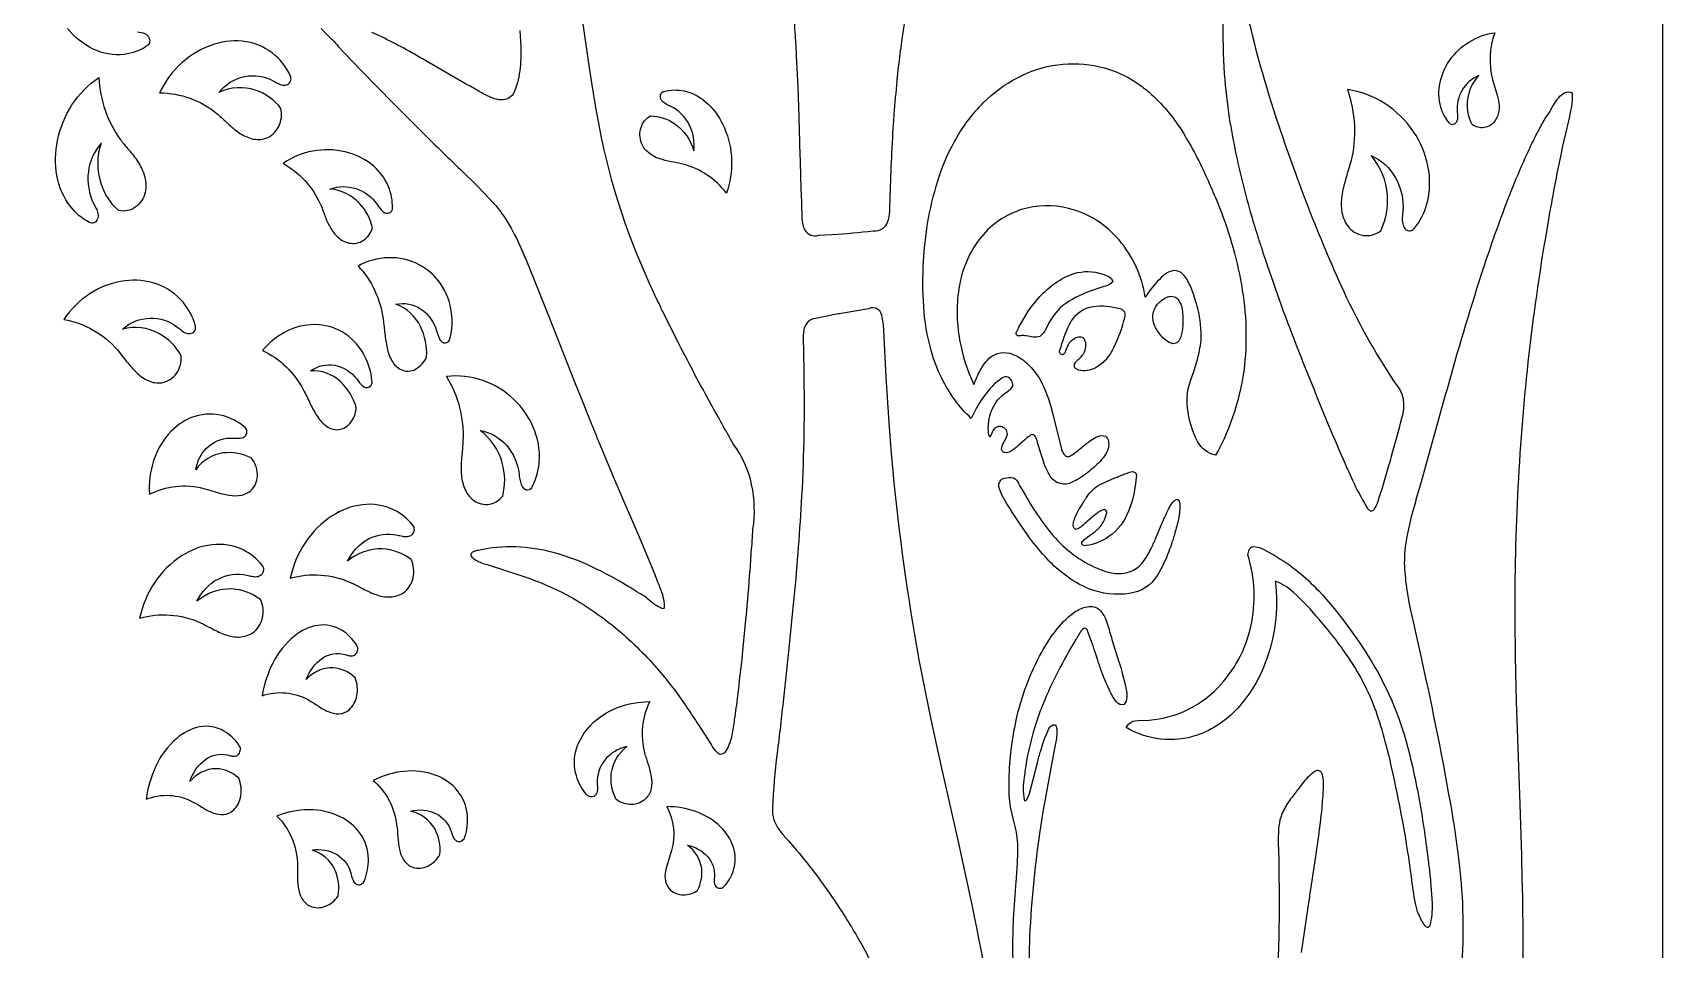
# Model space of a CAD drawing. Header units: inches. Extents: x 35.5 to 88, y 0 to 97.1.
# Drawn here: x 69.53 to 87.96, y 75.31 to 85.67 of the extents above; entities that cross this region are included whole.
import ezdxf

# ---------------------------------------------------------------- set-up
doc = ezdxf.new("R2010")
doc.units = ezdxf.units.IN
doc.header["$MEASUREMENT"] = 0
doc.layers.add('IMAGE_2', color=7, linetype='Continuous')

msp = doc.modelspace()

# ---------------------------------------------------------------- linework, layer by layer
for points in [[(78.129, 85.946, -0.012734), (78.156, 85.638, -0.008697), (78.17, 85.406), (78.186, 85.058), (78.199, 84.711), (78.207, 84.434), (78.207, 84.408), (78.212, 84.207), (78.221, 83.905), (78.227, 83.754, 0.01426), (78.234, 83.604, 0.144521), (78.266, 83.44, 0.342957), (78.422, 83.381), (78.577, 83.388, 0.011432), (79.039, 83.431, 0.194605), (79.153, 83.46, 0.136475), (79.202, 83.529, 0.072115), (79.226, 83.652), (79.229, 83.715), (79.231, 83.778, -0.010945), (79.27, 84.641, -0.015297), (79.277, 84.749, -0.00281), (79.31, 85.125, -0.024191), (79.315, 85.172, -0.023491), (79.319, 85.214, -0.00757), (79.354, 85.501, -0.044261), (79.887, 87.837, -0.06246)], [(82.994, 85.837, 0.021295), (83.009, 85.205, 0.016584), (83.066, 84.705, 0.021959), (83.217, 83.966, 0.00943), (83.316, 83.602, 0.010039), (83.343, 83.511, 0.015645), (83.385, 83.376, 0.012878), (83.406, 83.308, 0.014096), (83.428, 83.241, 0.014368), (83.798, 82.202, 0.006273), (84.211, 81.179, 0.001337), (84.399, 80.741, 0.020764), (84.412, 80.714), (84.458, 80.613, 0.024609), (84.614, 80.316, 0.087837), (84.642, 80.278, 0.56003), (84.709, 80.288, 0.069562), (84.748, 80.373), (84.762, 80.417), (84.777, 80.461, 0.011759), (85.016, 81.311, 0.283855), (84.934, 81.723, -0.039715), (84.33, 82.812, -0.013732), (83.938, 83.753, -0.008094), (83.893, 83.872, -0.012817), (83.854, 83.977, -0.015073), (83.82, 84.068), (83.706, 84.39, -0.022712), (83.678, 84.471), (83.597, 84.713, -0.02739), (83.234, 86.049, -0.011696)], [(70.719, 85.68, -0.089957), (70.802, 85.662, -0.081775), (70.833, 85.639, 0.288304), (70.834, 85.638, 0.288304), (70.835, 85.637, 0.288304), (70.836, 85.636, -0.108195), (70.846, 85.623, -0.191512), (70.857, 85.563, -0.217302), (70.823, 85.52, -0.114334), (70.572, 85.426, -0.143246), (70.219, 85.487, -0.107311), (69.928, 85.719, -0.189475)], [(72.796, 85.718), (72.845, 85.667, 0.00873), (72.923, 85.593, -0.054682), (72.994, 85.513), (73.242, 85.253), (73.619, 84.868), (74, 84.486, 0.005611), (74.371, 84.125), (74.556, 83.943), (74.647, 83.851), (74.736, 83.756, -0.044498), (74.877, 83.573, -0.040281), (75.041, 83.269, -0.011049), (75.11, 83.11), (75.176, 82.951), (75.372, 82.461), (75.663, 81.724), (75.737, 81.54), (75.847, 81.264), (75.903, 81.127, 0.027131), (75.931, 81.058, 0.048022), (75.938, 81.041), (75.959, 80.99), (76.107, 80.634), (76.221, 80.369), (76.392, 79.971), (76.477, 79.772), (76.519, 79.672), (76.56, 79.572, 0.006022), (76.638, 79.37, -0.050748), (76.667, 79.265, -0.084341), (76.672, 79.156, -0.089639), (76.593, 79.191, -0.046175), (76.54, 79.228, -0.041901), (76.502, 79.258, 0.032603), (76.445, 79.302, 0.030932), (76.383, 79.339, 0.019764), (76.27, 79.41, 0.027852), (75.859, 79.632, 0.043166), (75.422, 79.794, 0.055042), (75, 79.856, 0.062532), (74.575, 79.818, 0.073831), (74.528, 79.805, 0.160111), (74.493, 79.781, 0.296151), (74.495, 79.751, 0.088164), (74.53, 79.718, 0.086211), (74.662, 79.661), (74.906, 79.583), (74.997, 79.553), (75.156, 79.498, -0.021096), (75.215, 79.476, -0.037985), (75.616, 79.292, -0.047427), (76.153, 78.918, -0.04077), (76.617, 78.458, -0.029033), (76.923, 78.056, -0.009855), (77.063, 77.846), (77.2, 77.634, 0.055019), (77.252, 77.556, 0.036096), (77.282, 77.528, 0.321043), (77.349, 77.523, 0.117583), (77.384, 77.561, 0.07462), (77.444, 77.728, 0.026132), (77.472, 77.904, 0.009205), (77.508, 78.172, 0.002608), (77.563, 78.642), (77.597, 78.996, 0.002557), (77.642, 79.527, 0.008498), (77.661, 79.793, 0.007733), (77.671, 79.926, 0.008801), (77.68, 80.058, 0.088653), (77.665, 80.562, 0.10798), (77.457, 81.021, -0.000933), (77.207, 81.467, -0.008184), (76.847, 82.145), (76.675, 82.489, -0.016484), (76.633, 82.575, -0.006778), (76.511, 82.836, -0.065397), (75.921, 84.729, -0.008247), (75.869, 85.034), (75.827, 85.302), (75.76, 85.772)], [(75.043, 85.696), (75.054, 85.514, -0.042409), (75.043, 85.241, -0.070898), (74.97, 84.977, -0.239819), (74.835, 84.912, -0.090891), (74.73, 84.934, -0.013815), (74.693, 84.949, -0.016926), (74.568, 85.016, 0.030495), (74.445, 85.085), (74.429, 85.093), (73.945, 85.375, 0.017131), (73.451, 85.639), (73.369, 85.675, 0.029068)], [(85.692, 75.011, 0.016572), (85.711, 75.595, 0.016936), (85.71, 75.675, 0.024046), (85.669, 76.272), (85.651, 76.42, 0.005208), (85.619, 76.643, 0.010971), (85.602, 76.754, 0.014806), (85.584, 76.864, 0.012107), (85.242, 78.586), (85.121, 79.126, -0.015901), (85.072, 79.398, -0.024068), (85.048, 79.674, -0.042571), (85.074, 79.956, -0.027453), (85.173, 80.368, -0.009862), (85.203, 80.469), (85.247, 80.622), (85.289, 80.775), (85.451, 81.359, -0.002218), (85.574, 81.797, -0.011241), (85.971, 83.102), (86.006, 83.206, -0.014556), (86.291, 83.974, -0.011282), (86.455, 84.349, -0.015187), (86.5, 84.441, -0.016243), (86.569, 84.578, -0.008391), (86.643, 84.713, 0.049311), (86.701, 84.801, -0.032411), (86.79, 84.936, -0.103324), (86.855, 84.991, -0.237023), (86.941, 84.993, -0.071039), (86.93, 84.819, -0.014768), (86.874, 84.563), (86.844, 84.436), (86.829, 84.372), (86.818, 84.308, 0.009501), (86.707, 83.744), (86.688, 83.638), (86.671, 83.539, 0.014391), (86.453, 82.041, 0.02899), (86.294, 79.028), (86.298, 78.622), (86.306, 78.267), (86.31, 78.112), (86.349, 76.948), (86.368, 76.366), (86.375, 76.075, -0.006816), (86.381, 75.784, -0.005418), (86.383, 75.605), (86.384, 75.522), (86.386, 75.198, -0.005471)], [(80.494, 73.688, 0.024548), (80.186, 75.675), (80.169, 75.757), (80.136, 75.914), (80.006, 76.505), (79.806, 77.39), (79.757, 77.611), (79.686, 77.944), (79.618, 78.277), (79.56, 78.58, -0.021383), (79.264, 80.715), (79.246, 80.913), (79.22, 81.259), (79.187, 81.779), (79.158, 82.299, 0.06464), (79.136, 82.478, 0.241945), (79.07, 82.556, 0.173646), (78.968, 82.545), (78.678, 82.497, 0.009099), (78.533, 82.471), (78.39, 82.441, 0.213605), (78.287, 82.387, 0.107398), (78.255, 82.31, 0.051453), (78.248, 82.186, -0.009857), (78.251, 82.063, -0.004405), (78.254, 81.858, -0.018048), (78.23, 80.43, -0.010038), (78.143, 79.283), (78.086, 78.711, -0.005402), (78.055, 78.425, -0.005074), (78.04, 78.283, -0.005857), (78.024, 78.14, -0.004915), (77.953, 77.523, 0.020475), (77.902, 76.904, 0.116681), (77.916, 76.773, 0.09556), (78.017, 76.606), (78.082, 76.532), (78.146, 76.459, -0.024717), (78.561, 75.917, -0.01491), (78.656, 75.776, -0.019396), (78.921, 75.338, -0.04677), (79.223, 74.642, -0.036376)], [(80.624, 75.104, -0.012427), (80.619, 75.377), (80.621, 75.514), (80.625, 75.65, -0.006701), (80.657, 76.075, 0.002923), (80.671, 76.288), (80.675, 76.394), (80.675, 76.501, 0.052549), (80.629, 76.757), (80.599, 76.884, -0.021726), (80.58, 77.014, -0.025556), (80.576, 77.236, -0.049029), (80.656, 77.896, -0.072077), (80.945, 78.666, -0.039012), (81.099, 78.904, -0.065532), (81.299, 79.107, -0.088157), (81.438, 79.176, -0.230739), (81.592, 79.152, -0.12507), (81.686, 78.991, -0.004706), (81.739, 78.811), (81.818, 78.558, -0.01315), (81.856, 78.431), (81.889, 78.302), (81.9, 78.245, -0.062957), (81.907, 78.158, -0.17396), (81.876, 78.076, -0.33842), (81.791, 78.105, -0.059997), (81.74, 78.178, -0.035486), (81.648, 78.379), (81.61, 78.482, -0.018741), (81.592, 78.534, -0.027771), (81.574, 78.586), (81.548, 78.667, 0.017908), (81.464, 78.908, 0.124923), (81.445, 78.933, 0.283883), (81.421, 78.934, 0.124201), (81.37, 78.876, 0.057067), (81.351, 78.843, -0.058911), (81.331, 78.81, 0.039678), (80.96, 78.082, 0.059071), (80.757, 77.339, -0.023198), (80.746, 77.254, 0.024118), (80.735, 77.126, 0.056751), (80.747, 76.998, 0.288119), (80.76, 76.984, 0.145365), (80.802, 77.059), (80.825, 77.141), (80.896, 77.415, -0.018004), (80.933, 77.551), (80.953, 77.618), (80.975, 77.685), (81.016, 77.782, -0.064549), (81.047, 77.828, -0.278321), (81.101, 77.844, -0.131055), (81.11, 77.69, -0.035392), (81.096, 77.615), (81.083, 77.539), (80.999, 77.089), (80.959, 76.863), (80.923, 76.637, 0.028234), (80.805, 75.37, 0.015153), (80.803, 75.13, 0.018128)], [(83.882, 75.269), (83.934, 75.628), (83.961, 75.808), (83.975, 75.897, 0.045465), (83.978, 75.92), (83.988, 75.987), (84.03, 76.259, 0.007094), (84.087, 76.669, 0.028829), (84.093, 76.72, 0.030301), (84.099, 76.765, 0.030805), (84.103, 76.804, 0.030688), (84.107, 76.839, 0.014508), (84.119, 76.959, 0.035007), (84.121, 76.99, 0.015515), (84.128, 77.08, 0.018699), (84.129, 77.218, 0.089222), (84.113, 77.297, 0.447221), (84.037, 77.321, 0.06445), (83.906, 77.198), (83.851, 77.127, 0.043372), (83.824, 77.091, -0.040317), (83.81, 77.073, -0.045436), (83.797, 77.055, 0.038608), (83.703, 76.921, 0.069527), (83.638, 76.77, 0.04619), (83.622, 76.638, 0.026331), (83.62, 76.538), (83.623, 76.389, -0.010107), (83.625, 76.239, -0.006732), (83.628, 75.659, -0.006394), (83.623, 75.369, -0.014955), (83.609, 75.079, -0.023986)]]:
    msp.add_lwpolyline(points, format="xyb")
for points in [[(72.416, 85.087, 0.200343), (72.454, 85.131, 0.194661), (72.447, 85.188, 0.104144), (72.279, 85.414, 0.138314), (71.95, 85.569, 0.113815), (71.591, 85.542, 0.209445), (70.971, 84.991, -0.17427), (71.62, 84.755, -0.015981), (71.712, 84.673), (71.742, 84.645, 0.042401), (71.869, 84.541, 0.0895), (72.014, 84.473, 0.142434), (72.17, 84.477, 0.191247), (72.317, 84.609, 0.169981), (72.342, 84.816, 0.148526), (72.055, 85.022, 0.191018), (71.642, 84.997, -0.170708), (71.929, 85.175, -0.179373), (72.256, 85.127, 0.012837), (72.306, 85.099, 0.09179), (72.36, 85.079, 0.156429)], [(85.643, 84.686, -0.128077), (85.624, 84.647, -0.118587), (85.609, 84.636, -0.138179), (85.586, 84.631, -0.113616), (85.567, 84.637, 0.277224), (85.566, 84.638), (85.553, 84.651, -0.103486), (85.457, 84.83, -0.126641), (85.449, 85.109, -0.099968), (85.56, 85.362, -0.21052), (86.068, 85.671, 0.154169), (86.042, 85.141), (86.095, 84.965, -0.021401), (86.109, 84.906, -0.079973), (86.113, 84.783, -0.123687), (86.068, 84.671, -0.196605), (85.947, 84.598, -0.197401), (85.812, 84.633, -0.137691), (85.76, 84.893, -0.167602), (85.886, 85.186, 0.160459), (85.698, 85.023, 0.152033), (85.642, 84.774, -0.073854), (85.644, 84.686)], [(70.23, 83.521, -0.249172), (70.179, 83.526, -0.108578), (69.966, 83.701, -0.121113), (69.81, 84.057, -0.094306), (69.817, 84.453, -0.091367), (69.98, 84.855, -0.103604), (70.285, 85.164, 0.148877), (70.53, 84.46, 0.024797), (70.609, 84.362, -0.030865), (70.635, 84.33, -0.04527), (70.735, 84.195, -0.076215), (70.803, 84.039, -0.117361), (70.807, 83.866, -0.180312), (70.695, 83.698, -0.208941), (70.509, 83.66, -0.137233), (70.309, 83.967, -0.158427), (70.312, 84.423, 0.153009), (70.165, 84.098, 0.146383), (70.225, 83.74), (70.253, 83.685, -0.069648), (70.272, 83.627, -0.136264), (70.268, 83.565, -0.114579), (70.254, 83.54, -0.13053)], [(80.393, 81.17, 0.066118), (80.378, 81.135, -0.055285), (80.369, 81.117, -0.113199), (80.364, 81.108, -0.584009), (80.354, 81.104, -0.08475), (80.341, 81.191), (80.343, 81.235, -0.027251), (80.347, 81.279, -0.121232), (80.434, 81.501, -0.07661), (80.572, 81.625, 0.108872), (80.607, 81.659, 0.234462), (80.616, 81.707, 0.192561), (80.58, 81.767, 0.302667), (80.51, 81.774, 0.075118), (80.383, 81.67, 0.036552), (80.28, 81.542, 0.055196), (80.148, 81.309, -0.090812), (79.815, 81.764, -0.045731), (79.694, 82.079, -0.052849), (79.61, 82.577, -0.033576), (79.609, 83.082, -0.067445), (79.788, 84.055, -0.050451), (79.989, 84.495, -0.061406), (80.283, 84.878, -0.075617), (80.669, 85.162, -0.088566), (81.125, 85.309, -0.184569), (82.03, 85.098, -0.028478), (82.159, 84.998, -0.070597), (82.528, 84.564, -0.033077), (82.797, 84.062, -0.003735), (82.908, 83.808, -0.051084), (83.192, 82.881, -0.034161), (83.251, 82.398, -0.037661), (83.237, 81.912, -0.100061), (82.91, 80.893, -0.204258), (82.71, 81.04, -0.091698), (82.594, 81.43, -0.124566), (82.631, 81.747), (82.659, 81.829), (82.686, 81.911, 0.027215), (82.729, 82.078, 0.017017), (82.746, 82.192, 0.079663), (82.709, 82.551, 0.023206), (82.676, 82.667, 0.029332), (82.617, 82.824, 0.113247), (82.52, 82.959, 0.236302), (82.412, 82.976, 0.114837), (82.317, 82.923, 0.051958), (82.161, 82.746), (82.115, 82.681, 0.138252), (81.819, 83.328, 0.154893), (81.249, 83.685, 0.13856), (80.716, 83.671, 0.143902), (80.262, 83.364, 0.125168), (80.014, 82.815, 0.089118), (80.016, 82.198, 0.066263), (80.177, 81.693, -0.018482), (80.24, 81.836, -0.059786), (80.327, 81.966, -0.284155), (80.583, 82.046, -0.110878), (80.757, 81.951, -0.063871), (80.89, 81.804, -0.056625), (81, 81.589), (81.02, 81.533), (81.047, 81.446), (81.071, 81.359), (81.164, 80.979, 0.106583), (81.196, 80.906, 0.159792), (81.231, 80.88, 0.212065), (81.274, 80.89, 0.032794), (81.387, 80.973, -0.022552), (81.496, 81.06, -0.046637), (81.575, 81.105, -0.210133), (81.664, 81.108, -0.209022), (81.7, 81.05, -0.073503), (81.699, 80.982, -0.105432), (81.656, 80.885, -0.031012), (81.586, 80.805, -0.038896), (81.447, 80.684, -0.059955), (81.289, 80.589, -0.395642), (81.041, 80.657, -0.062208), (80.96, 80.836), (80.93, 80.929), (80.916, 80.976), (80.902, 81.023), (80.892, 81.059, 0.095348), (80.865, 81.113, 0.484722), (80.805, 81.111, 0.012244), (80.752, 81.067), (80.676, 80.998, -0.059829), (80.593, 80.936, -0.202343), (80.529, 80.923, -0.458849), (80.493, 80.978, -0.059906), (80.525, 81.054, 0.08713), (80.556, 81.131, 0.213393), (80.535, 81.189, 0.15813), (80.481, 81.218, 0.32046)], [(76.661, 84.889), (76.659, 84.89, 0.069499), (76.655, 84.895, 0.319916), (76.654, 84.896, -0.107397), (76.635, 84.931, -0.183209), (76.64, 84.982, -0.246554), (76.676, 85.008, -0.116719), (76.901, 85.013, -0.136231), (77.173, 84.864, -0.101454), (77.357, 84.595, -0.187233), (77.381, 83.856, 0.165963), (76.885, 84.186, 0.015528), (76.753, 84.213, -0.040647), (76.623, 84.246, -0.092883), (76.503, 84.312, -0.130112), (76.419, 84.424, -0.173344), (76.414, 84.6, -0.185872), (76.52, 84.731, -0.151225), (76.798, 84.64, -0.166193), (77.013, 84.334, 0.146619), (76.957, 84.635, 0.161153), (76.747, 84.839, -0.095015), (76.662, 84.888)], [(85.11, 83.43, 0.228845), (85.158, 83.46, 0.102485), (85.3, 83.736, 0.117271), (85.312, 84.163, 0.098571), (85.148, 84.552, 0.103764), (84.825, 84.87, 0.110234), (84.401, 85.028, -0.145796), (84.44, 84.213, 0.005706), (84.362, 83.943, 0.035055), (84.342, 83.851, 0.074232), (84.336, 83.663, 0.124612), (84.401, 83.491, 0.19917), (84.579, 83.379, 0.205437), (84.778, 83.432, 0.131458), (84.854, 83.832, 0.162074), (84.669, 84.282, -0.163803), (84.945, 84.032, -0.149035), (85.028, 83.649, 0.030521), (85.022, 83.581, 0.075753), (85.026, 83.514, 0.131552), (85.054, 83.455, 0.226967)], [(73.588, 83.647, 0.083671), (73.599, 83.662, 0.098703), (73.604, 83.69, 0.102386), (73.559, 83.929, 0.131172), (73.36, 84.187, 0.107437), (73.068, 84.324, 0.210579), (72.367, 84.194, -0.161145), (72.785, 83.737, -0.031773), (72.814, 83.671, -0.015162), (72.839, 83.603, 0.041289), (72.899, 83.472, 0.079817), (72.986, 83.359, 0.131551), (73.111, 83.293, 0.192822), (73.277, 83.324, 0.188845), (73.377, 83.465, 0.141183), (73.231, 83.741, 0.176907), (72.897, 83.904, -0.165498), (73.192, 83.908, -0.165324), (73.43, 83.729, 0.06673), (73.494, 83.649, 0.149457), (73.54, 83.63, 0.203637), (73.587, 83.646)], [(74.183, 82.165, 0.240428), (74.231, 82.174, 0.186137), (74.257, 82.222, 0.088256), (74.272, 82.503, 0.123802), (74.146, 82.835, 0.11884), (73.904, 83.048, 0.132239), (73.557, 83.127, 0.116446), (73.214, 83.033, -0.087748), (73.404, 82.754, -0.075124), (73.499, 82.431, -0.005943), (73.517, 82.268, 0.020165), (73.542, 82.106, 0.075019), (73.597, 81.961, 0.146277), (73.699, 81.862, 0.23045), (73.863, 81.866, 0.173222), (73.99, 82.007, 0.124869), (73.919, 82.351, 0.196785), (73.643, 82.6, -0.202249), (73.922, 82.549, -0.171841), (74.103, 82.299), (74.119, 82.246, 0.059266), (74.144, 82.195, 0.134374), (74.151, 82.187, 0.14777)], [(80.669, 82.244, -0.331445), (80.655, 82.268, -0.097874), (80.669, 82.305, 0.022005), (80.687, 82.341, -0.068827), (80.923, 82.687, -0.045923), (81.099, 82.841, -0.074264), (81.308, 82.948, -0.156667), (81.634, 82.941), (81.702, 82.913, -0.281778), (81.747, 82.855, -0.142332), (81.668, 82.806, 0.030371), (81.58, 82.778, 0.063431), (81.248, 82.633, 0.116621), (81.033, 82.403), (80.986, 82.315, -0.125417), (80.924, 82.237, -0.161719), (80.848, 82.23), (80.772, 82.244, 0.038353), (80.72, 82.246, -0.036456)], [(71.328, 82.272, 0.197598), (71.372, 82.309, 0.202383), (71.373, 82.366, 0.102277), (71.239, 82.619, 0.136421), (70.936, 82.83, 0.117221), (70.579, 82.866, 0.113769), (70.186, 82.723, 0.101729), (69.888, 82.43, -0.17035), (70.494, 82.084), (70.598, 81.954, 0.03175), (70.709, 81.829, 0.088861), (70.842, 81.737, 0.145142), (70.997, 81.714, 0.201018), (71.161, 81.817, 0.172241), (71.215, 82.018, 0.143734), (70.962, 82.271, 0.191063), (70.551, 82.319, -0.173894), (70.86, 82.445, -0.176831), (71.175, 82.339), (71.198, 82.321, 0.100817), (71.272, 82.274, 0.156387)], [(81.153, 82.045, -0.272077), (81.15, 82.083, 0.05046), (81.163, 82.12, -0.065849), (81.282, 82.413, -0.225759), (81.525, 82.575, -0.110667), (81.829, 82.551, -0.357687), (81.884, 82.492, -0.119314), (81.871, 82.412, -0.054517), (81.74, 82.076, -0.074691), (81.652, 81.956, -0.099292), (81.531, 81.871, -0.07437), (81.436, 81.849, -0.134058), (81.34, 81.865, -0.326079), (81.314, 81.906, -0.19114), (81.333, 81.951, -0.02237), (81.346, 81.964, 0.023427), (81.392, 82.008, 0.085032), (81.427, 82.061, 0.09539), (81.444, 82.143, 0.206941), (81.414, 82.221, 0.229355), (81.331, 82.22, 0.106908), (81.264, 82.17, 0.095476), (81.227, 82.107), (81.214, 82.073, -0.062338), (81.2, 82.039, -0.495357)], [(82.254, 82.601, -0.097881), (82.351, 82.676, -0.282856), (82.473, 82.671, -0.160886), (82.536, 82.52, -0.039671), (82.54, 82.356, -0.046837), (82.519, 82.236, -0.115451), (82.488, 82.18, -0.196993), (82.429, 82.154, -0.153607), (82.306, 82.231, -0.074874), (82.224, 82.353, -0.299768)], [(73.322, 81.659, 0.228466), (73.364, 81.687, 0.193784), (73.372, 81.741, 0.088854), (73.293, 82.01, 0.129323), (73.067, 82.268, 0.127037), (72.771, 82.369, 0.13135), (72.417, 82.3, 0.110403), (72.134, 82.076, -0.094312), (72.403, 81.893, -0.075876), (72.597, 81.631, -0.022881), (72.668, 81.487, 0.023576), (72.745, 81.346, 0.083065), (72.844, 81.232, 0.154982), (72.971, 81.182, 0.22506), (73.122, 81.252, 0.162328), (73.194, 81.434, 0.131095), (73.015, 81.726, 0.210729), (72.676, 81.847, -0.199), (72.952, 81.911, -0.183313), (73.203, 81.752), (73.22, 81.73, 0.089058), (73.275, 81.671, 0.182303)], [(75.15, 80.505, 0.223735), (75.188, 80.543, 0.09826), (75.264, 80.824, 0.118126), (75.196, 81.212, 0.101267), (74.975, 81.525, 0.223024), (74.215, 81.784, -0.148041), (74.401, 81.058, -0.004405), (74.395, 80.972), (74.387, 80.885, 0.041421), (74.38, 80.711, 0.072403), (74.41, 80.54, 0.127873), (74.5, 80.4, 0.204253), (74.681, 80.338, 0.199871), (74.851, 80.431, 0.128231), (74.845, 80.809, 0.167007), (74.595, 81.173, -0.173074), (74.889, 81.01, -0.151174), (75.035, 80.684, 0.070718), (75.059, 80.561, 0.075137), (75.076, 80.532, 0.081321), (75.095, 80.515, 0.230577)], [(71.946, 81.119, 0.189754), (71.957, 81.172, 0.201377), (71.926, 81.216, 0.100932), (71.696, 81.338, 0.142723), (71.37, 81.333, 0.120302), (71.101, 81.165, 0.114857), (70.903, 80.835, 0.096753), (70.855, 80.452, -0.182466), (71.466, 80.519), (71.538, 80.498), (71.61, 80.477, 0.038569), (71.755, 80.441, 0.089341), (71.898, 80.443, 0.148561), (72.019, 80.51, 0.191805), (72.077, 80.68, 0.162526), (72.006, 80.863, 0.149629), (71.691, 80.919, 0.205942), (71.379, 80.73, -0.174541), (71.526, 80.996, -0.188756), (71.803, 81.088, 0.087505), (71.906, 81.091, 0.107064), (71.943, 81.114, -0.319916), (71.943, 81.115)], [(80.523, 80.634, -0.112026), (80.626, 80.637, -0.194244), (80.681, 80.579, 0.055521), (80.719, 80.51), (80.761, 80.437, 0.024204), (80.918, 80.188, 0.031934), (81.099, 79.956, 0.113519), (81.607, 79.6, 0.067246), (81.779, 79.557, 0.12225), (81.955, 79.581, 0.127818), (82.089, 79.686, 0.046411), (82.178, 79.832, 0.019261), (82.232, 79.949), (82.308, 80.128, -0.024995), (82.39, 80.304, -0.061117), (82.43, 80.365, -0.137804), (82.469, 80.394, -0.321078), (82.492, 80.384, -0.084994), (82.503, 80.36, -0.071465), (82.495, 80.194, -0.025748), (82.455, 80.031, -0.01658), (82.416, 79.902, -0.022536), (82.382, 79.806, -0.049297), (82.249, 79.532, -0.22786), (81.939, 79.331, -0.135002), (81.478, 79.384, -0.066587), (81.212, 79.536), (81.152, 79.584, -0.035706), (80.986, 79.743, -0.029195), (80.783, 79.993), (80.692, 80.126), (80.604, 80.261, 0.030213), (80.562, 80.328, -0.020184), (80.502, 80.43, -0.060621), (80.461, 80.541, -0.399739)], [(81.677, 80.231, 0.319522), (81.671, 80.272, 0.343786), (81.629, 80.272, 0.06521), (81.542, 80.214), (81.461, 80.147, 0.017429), (81.402, 80.095, -0.027585), (81.37, 80.071, -0.097462), (81.334, 80.055, -0.419791), (81.301, 80.108, -0.055691), (81.314, 80.168, -0.04961), (81.375, 80.295), (81.412, 80.356, -0.021117), (81.431, 80.385, -0.033293), (81.451, 80.415, -0.139947), (81.607, 80.563), (81.679, 80.598), (81.79, 80.645, -0.016503), (81.846, 80.667, -0.027058), (81.903, 80.688, -0.116553), (81.972, 80.708, -0.560836), (82.012, 80.648, -0.084005), (81.927, 80.262, -0.14961), (81.703, 79.973, -0.120892), (81.445, 79.872, -0.342232), (81.4, 79.887, -0.40583), (81.416, 79.931, -0.03777), (81.458, 79.964), (81.49, 79.988, 0.055262), (81.584, 80.063, 0.13329)], [(73.825, 79.996), (73.833, 80.005, -0.288304), (73.834, 80.006, 0.173631), (73.851, 80.05, 0.220215), (73.832, 80.103, 0.109931), (73.617, 80.276, 0.144693), (73.264, 80.334, 0.113723), (72.923, 80.208, 0.103773), (72.615, 79.903, 0.094883), (72.448, 79.502, -0.178625), (73.13, 79.454, -0.040525), (73.184, 79.428, -0.09193), (73.201, 79.419), (73.273, 79.382, 0.033401), (73.419, 79.317, 0.092451), (73.575, 79.291, 0.143908), (73.725, 79.338, 0.184468), (73.837, 79.507, 0.170372), (73.814, 79.714, 0.155756), (73.49, 79.834, 0.188231), (73.096, 79.695, -0.162979), (73.334, 79.947, -0.179288), (73.661, 79.991, 0.015032), (73.716, 79.978, 0.090638), (73.773, 79.974, 0.151321)], [(72.122, 79.544, -0.060951), (72.126, 79.547, 0.182237), (72.148, 79.597, 0.21051), (72.129, 79.65, 0.108432), (71.914, 79.823, 0.142315), (71.561, 79.881, 0.114524), (71.22, 79.755, 0.103427), (70.912, 79.45, 0.094955), (70.745, 79.05, -0.177936), (71.426, 79.002, -0.016251), (71.454, 78.989, -0.039308), (71.48, 78.975, -0.091972), (71.498, 78.966), (71.57, 78.929, 0.032389), (71.716, 78.864, 0.091184), (71.872, 78.838, 0.13991), (72.022, 78.886, 0.185795), (72.134, 79.054, 0.171838), (72.111, 79.261, 0.154112), (71.787, 79.381, 0.188507), (71.393, 79.242, -0.163052), (71.631, 79.494, -0.177223), (71.958, 79.538, 0.026004), (72.013, 79.525, 0.086555), (72.07, 79.521, 0.13531)], [(81.975, 77.885, -0.093742), (82.099, 77.894, 0.192897), (82.932, 78.26, 0.140333), (83.309, 78.957, 0.133414), (83.274, 79.769, -0.032193), (83.291, 79.825, -0.290658), (83.337, 79.862, -0.109479), (83.465, 79.824), (83.581, 79.758, -0.073298), (84.077, 79.359, -0.053265), (84.704, 78.51, -0.076727), (85.12, 77.446, -0.017369), (85.252, 76.765, -0.005497), (85.301, 76.421, -0.007465), (85.322, 76.249, -0.010653), (85.341, 76.076), (85.358, 75.825, -0.078816), (85.332, 75.575, -0.22885), (85.316, 75.554, -0.279791), (85.284, 75.567, -0.061112), (85.264, 75.595, -0.101149), (85.171, 75.825, -0.016899), (85.125, 76.127), (85.115, 76.203, 0.006764), (85.081, 76.429, 0.018403), (84.879, 77.463, 0.008341), (84.866, 77.516), (84.841, 77.615, 0.017748), (84.739, 77.957, 0.03802), (84.601, 78.286, 0.035417), (84.406, 78.617), (84.351, 78.696, 0.010533), (84.265, 78.812, 0.015328), (84.221, 78.868, 0.020231), (84.176, 78.925), (84.084, 79.034, 0.036836), (83.789, 79.344, 0.098545), (83.585, 79.469, -0.124209), (83.465, 78.526, -0.091799), (83.161, 78.034, -0.124229), (82.701, 77.727, -0.21942), (81.898, 77.816, -0.148763)], [(73.191, 78.646, 0.165732), (73.212, 78.698, 0.178572), (73.197, 78.748, 0.113111), (73.031, 78.914, 0.176055), (72.758, 78.97, 0.131955), (72.495, 78.849, 0.103136), (72.251, 78.544, 0.073117), (72.129, 78.172, -0.219335), (72.654, 78.126, -0.02999), (72.764, 78.057, 0.050807), (72.878, 77.994, 0.106654), (72.998, 77.97, 0.166787), (73.114, 78.015, 0.164146), (73.201, 78.176, 0.137658), (73.183, 78.375, 0.179676), (72.933, 78.49, 0.118369), (72.766, 78.457, 0.102615), (72.629, 78.357, -0.155057), (72.812, 78.599, -0.218687), (73.065, 78.641), (73.107, 78.628, 0.114944), (73.151, 78.625, 0.175325)], [(75.89, 77.043, -0.1954), (75.841, 77.03, -0.142502), (75.804, 77.049, 0.319916), (75.804, 77.05, 0.244819), (75.802, 77.052), (75.799, 77.056, -0.105488), (75.683, 77.267, -0.145466), (75.684, 77.574, -0.116279), (75.841, 77.837, -0.108963), (76.149, 78.04, -0.094266), (76.512, 78.107, 0.180146), (76.454, 77.528, 0.005959), (76.495, 77.395, -0.04194), (76.529, 77.26, -0.092205), (76.528, 77.125, -0.151734), (76.466, 77.008, -0.187588), (76.306, 76.944, -0.165799), (76.133, 77.001, -0.151128), (76.078, 77.294, -0.195795), (76.254, 77.599, 0.168509), (76.004, 77.446, 0.185474), (75.919, 77.18), (75.923, 77.131, -0.076475), (75.917, 77.083), (75.917, 77.082, -0.087882), (75.902, 77.054, -0.071907), (75.89, 77.043)], [(71.866, 77.514, 0.153703), (71.885, 77.566, 0.173481), (71.868, 77.616, 0.113187), (71.698, 77.775, 0.177039), (71.423, 77.822, 0.127853), (71.164, 77.692, 0.106109), (70.929, 77.379, 0.074104), (70.817, 77.003, -0.219693), (71.344, 76.975, -0.030817), (71.401, 76.944), (71.456, 76.91, 0.052892), (71.571, 76.851, 0.110629), (71.692, 76.831, 0.165626), (71.807, 76.88, 0.161949), (71.889, 77.044, 0.140538), (71.865, 77.243, 0.179066), (71.612, 77.349, 0.118607), (71.446, 77.309, 0.093348), (71.312, 77.204, -0.153414), (71.488, 77.453, -0.217001), (71.739, 77.504, 0.030916), (71.782, 77.493, 0.107228), (71.826, 77.491), (71.841, 77.495, -0.341855), (71.842, 77.496, 0.110112), (71.866, 77.514)], [(74.345, 76.527, 0.200838), (74.395, 76.538, 0.175911), (74.423, 76.58, 0.101625), (74.451, 76.825, 0.148974), (74.336, 77.104, 0.129047), (74.096, 77.273, 0.118668), (73.734, 77.319, 0.090701), (73.384, 77.216, -0.188962), (73.651, 76.714, -0.018333), (73.664, 76.575, 0.039182), (73.682, 76.436, 0.09849), (73.733, 76.313, 0.162805), (73.833, 76.234, 0.192367), (74.002, 76.248, 0.157594), (74.139, 76.378, 0.154755), (74.081, 76.671, 0.211148), (73.807, 76.869, -0.176541), (74.092, 76.843, -0.196933), (74.268, 76.638), (74.283, 76.593, 0.117248), (74.306, 76.551, 0.099181), (74.312, 76.545, 0.19347), (74.313, 76.543, 0.153534), (74.322, 76.537, 0.214953), (74.326, 76.534, 0.288358), (74.327, 76.533, 0.054442)], [(73.205, 76.039, 0.200515), (73.255, 76.045, 0.176368), (73.287, 76.085, 0.097273), (73.333, 76.327, 0.145832), (73.239, 76.615, 0.121967), (73.012, 76.806, 0.117547), (72.656, 76.884, 0.096477), (72.298, 76.813, -0.186932), (72.528, 76.288, -0.029723), (72.53, 76.148, 0.041864), (72.538, 76.008, 0.097152), (72.579, 75.882, 0.154154), (72.673, 75.794, 0.191037), (72.843, 75.793, 0.15741), (72.989, 75.91, 0.151842), (72.953, 76.207, 0.209514), (72.695, 76.429, -0.175435), (72.977, 76.377, -0.193162), (73.137, 76.157, 0.084528), (73.168, 76.066, 0.255577), (73.169, 76.065, 0.158649)], [(77.247, 76.041), (77.252, 76.028, 0.075538), (77.271, 76.008, 0.109435), (77.278, 76.003, 0.30391), (77.279, 76.003, 0.214096), (77.281, 76.002, 0.135314), (77.316, 75.997, 0.085874), (77.336, 76.003, -0.288358), (77.338, 76.005, -0.244996), (77.341, 76.006, 0.040386), (77.354, 76.019, 0.111403), (77.46, 76.2, 0.155121), (77.458, 76.463, 0.12065), (77.316, 76.689, 0.108397), (77.033, 76.864, 0.090405), (76.706, 76.92, -0.192253), (76.759, 76.423), (76.704, 76.252), (76.69, 76.194, 0.097967), (76.691, 76.078, 0.153755), (76.748, 75.977, 0.179427), (76.893, 75.923, 0.160573), (77.051, 75.971, 0.159768), (77.1, 76.223, 0.201913), (76.94, 76.484, -0.163253), (77.168, 76.353, -0.19187), (77.245, 76.125, 0.094974), (77.246, 76.042)]]:
    msp.add_lwpolyline(points, format="xyb", close=True)
at = {"layer": 'IMAGE_2'}
msp.add_lwpolyline([(35.508, 97.138), (87.963, 97.138), (87.963, 0), (35.508, 0)], close=True, dxfattribs=at)

doc.saveas('drawing.dxf')
